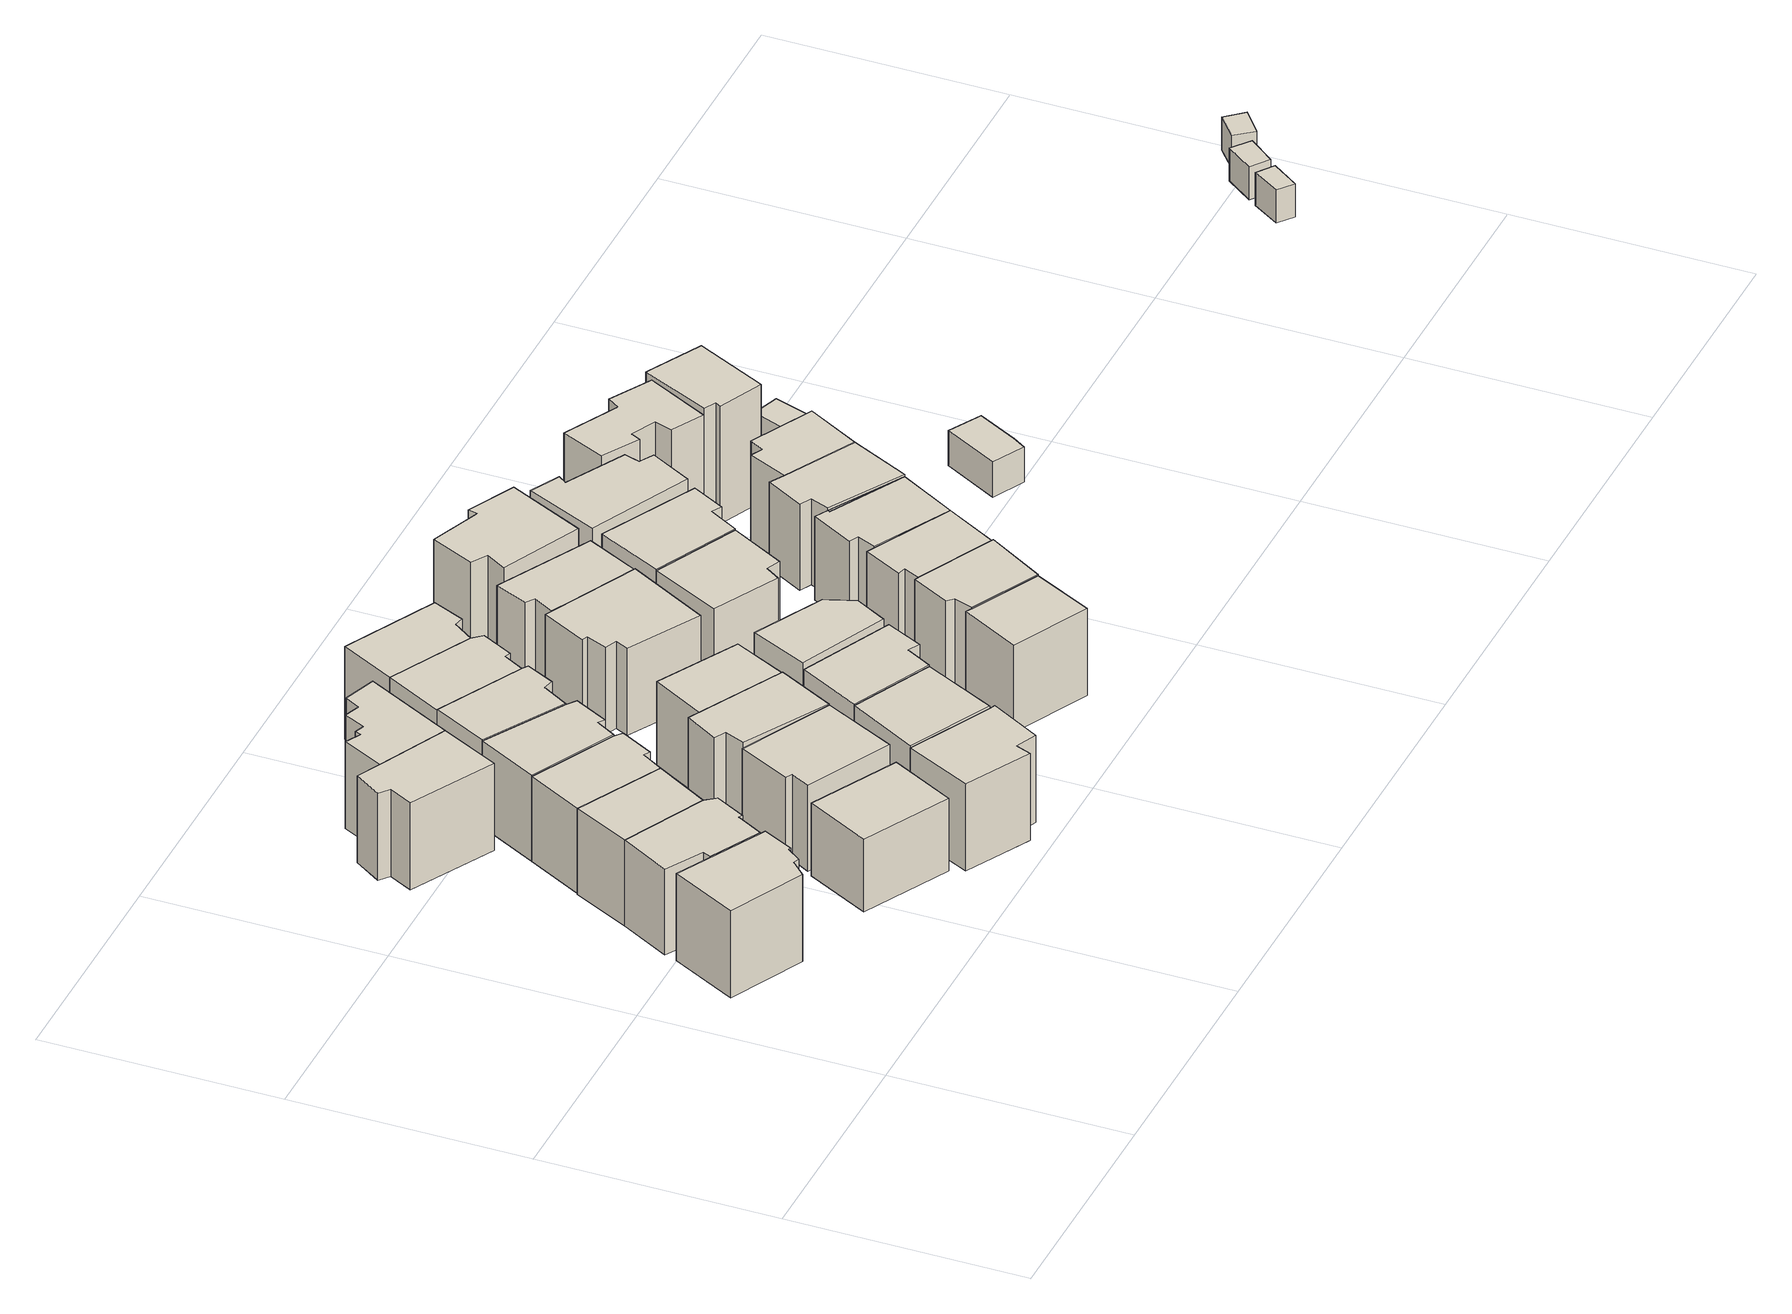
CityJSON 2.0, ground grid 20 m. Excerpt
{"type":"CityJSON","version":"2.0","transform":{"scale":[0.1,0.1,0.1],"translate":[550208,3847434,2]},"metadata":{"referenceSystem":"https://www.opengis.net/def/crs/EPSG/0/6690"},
"CityObjects":{
"building1":{"type":"Building","attributes":{"計測周辺長":28.94,"1/2500図郭":3,"区名":"東淀川区","町丁目名称":"井高野４丁目","街区番号":8,"class":"3001","usage":"411","measuredHeight":7.9,"storeysAboveGround":3,"BuildingDetailAttribute.buildingRoofEdgeArea":50.38,"BuildingDetailAttribute.buildingStructureType":"601","BuildingDetailAttribute.buildingStructureOrgType":"1","BuildingDetailAttribute.detailedUsage":"1110","BuildingDetailAttribute.specifiedBuildingCoverageRate":0.6,"BuildingDetailAttribute.surveyYear":2017,"BuildingRiverFloodingRiskAttribute.description":"1","BuildingRiverFloodingRiskAttribute.rank":"2","BuildingRiverFloodingRiskAttribute.depth":1.63,"BuildingRiverFloodingRiskAttribute.adminType":"1","BuildingRiverFloodingRiskAttribute.scale":"2","BuildingRiverFloodingRiskAttribute.duration":29.6,"BuildingIDAttribute.prefecture":"27","BuildingIDAttribute.city":"27114"},"geometry":[{"type":"Solid","lod":"1","boundaries":[[[[0,1,2,3,4,5,6,7]],[[6,8,9,7]],[[5,10,8,6]],[[4,11,10,5]],[[3,12,11,4]],[[2,13,12,3]],[[1,14,13,2]],[[0,15,14,1]],[[7,9,15,0]],[[8,10,11,12,13,14,15,9]]]]}]},
"building2":{"type":"Building","attributes":{"計測周辺長":29.72,"1/2500図郭":3,"区名":"東淀川区","町丁目名称":"井高野４丁目","街区番号":8,"class":"3001","usage":"411","measuredHeight":7.8,"storeysAboveGround":3,"BuildingDetailAttribute.buildingRoofEdgeArea":49.04,"BuildingDetailAttribute.buildingStructureType":"601","BuildingDetailAttribute.buildingStructureOrgType":"1","BuildingDetailAttribute.detailedUsage":"1110","BuildingDetailAttribute.specifiedBuildingCoverageRate":0.6,"BuildingDetailAttribute.surveyYear":2017,"BuildingRiverFloodingRiskAttribute.description":"1","BuildingRiverFloodingRiskAttribute.rank":"2","BuildingRiverFloodingRiskAttribute.depth":1.66,"BuildingRiverFloodingRiskAttribute.adminType":"1","BuildingRiverFloodingRiskAttribute.scale":"2","BuildingRiverFloodingRiskAttribute.duration":29.83,"BuildingIDAttribute.prefecture":"27","BuildingIDAttribute.city":"27114"},"geometry":[{"type":"Solid","lod":"1","boundaries":[[[[16,17,18,19,20,21,22,23,24]],[[23,25,26,24]],[[22,27,25,23]],[[21,28,27,22]],[[20,29,28,21]],[[19,30,29,20]],[[18,31,30,19]],[[17,32,31,18]],[[16,33,32,17]],[[24,26,33,16]],[[25,27,28,29,30,31,32,33,26]]]]}]},
"building3":{"type":"Building","attributes":{"計測周辺長":26.51,"1/2500図郭":3,"区名":"東淀川区","町丁目名称":"井高野４丁目","街区番号":8,"class":"3001","usage":"411","measuredHeight":7.8,"storeysAboveGround":3,"BuildingDetailAttribute.buildingRoofEdgeArea":42.14,"BuildingDetailAttribute.buildingStructureType":"601","BuildingDetailAttribute.buildingStructureOrgType":"1","BuildingDetailAttribute.detailedUsage":"1110","BuildingDetailAttribute.specifiedBuildingCoverageRate":0.6,"BuildingDetailAttribute.surveyYear":2017,"BuildingRiverFloodingRiskAttribute.description":"1","BuildingRiverFloodingRiskAttribute.rank":"2","BuildingRiverFloodingRiskAttribute.depth":1.66,"BuildingRiverFloodingRiskAttribute.adminType":"1","BuildingRiverFloodingRiskAttribute.scale":"2","BuildingRiverFloodingRiskAttribute.duration":29.83,"BuildingIDAttribute.prefecture":"27","BuildingIDAttribute.city":"27114"},"geometry":[{"type":"Solid","lod":"1","boundaries":[[[[16,24,34,35]],[[34,36,37,35]],[[24,26,36,34]],[[16,33,26,24]],[[35,37,33,16]],[[36,26,33,37]]]]}]},
"building4":{"type":"Building","attributes":{"計測周辺長":28.39,"1/2500図郭":3,"区名":"東淀川区","町丁目名称":"井高野４丁目","街区番号":8,"class":"3001","usage":"411","measuredHeight":7.9,"storeysAboveGround":3,"BuildingDetailAttribute.buildingRoofEdgeArea":46.06,"BuildingDetailAttribute.buildingStructureType":"601","BuildingDetailAttribute.buildingStructureOrgType":"1","BuildingDetailAttribute.detailedUsage":"1110","BuildingDetailAttribute.specifiedBuildingCoverageRate":0.6,"BuildingDetailAttribute.surveyYear":2017,"BuildingRiverFloodingRiskAttribute.description":"1","BuildingRiverFloodingRiskAttribute.rank":"2","BuildingRiverFloodingRiskAttribute.depth":1.66,"BuildingRiverFloodingRiskAttribute.adminType":"1","BuildingRiverFloodingRiskAttribute.scale":"2","BuildingRiverFloodingRiskAttribute.duration":28.75,"BuildingIDAttribute.prefecture":"27","BuildingIDAttribute.city":"27114"},"geometry":[{"type":"Solid","lod":"1","boundaries":[[[[38,39,40,41,42,43,44]],[[43,45,46,44]],[[42,47,45,43]],[[41,48,47,42]],[[40,49,48,41]],[[39,50,49,40]],[[38,51,50,39]],[[44,46,51,38]],[[45,47,48,49,50,51,46]]]]}]},
"building5":{"type":"Building","attributes":{"計測周辺長":28.68,"1/2500図郭":3,"区名":"東淀川区","町丁目名称":"井高野４丁目","街区番号":8,"class":"3001","usage":"411","measuredHeight":6.7,"storeysAboveGround":2,"BuildingDetailAttribute.buildingRoofEdgeArea":50.31,"BuildingDetailAttribute.buildingStructureType":"601","BuildingDetailAttribute.buildingStructureOrgType":"1","BuildingDetailAttribute.detailedUsage":"1110","BuildingDetailAttribute.specifiedBuildingCoverageRate":0.6,"BuildingDetailAttribute.surveyYear":2017,"BuildingRiverFloodingRiskAttribute.description":"1","BuildingRiverFloodingRiskAttribute.rank":"2","BuildingRiverFloodingRiskAttribute.depth":1.83,"BuildingRiverFloodingRiskAttribute.adminType":"1","BuildingRiverFloodingRiskAttribute.scale":"2","BuildingRiverFloodingRiskAttribute.duration":45.27,"BuildingIDAttribute.prefecture":"27","BuildingIDAttribute.city":"27114"},"geometry":[{"type":"Solid","lod":"1","boundaries":[[[[52,53,54,55]],[[54,56,57,55]],[[53,58,56,54]],[[52,59,58,53]],[[55,57,59,52]],[[56,58,59,57]]]]}]},
"building6":{"type":"Building","attributes":{"計測周辺長":28.97,"1/2500図郭":3,"区名":"東淀川区","町丁目名称":"井高野４丁目","街区番号":8,"class":"3001","usage":"411","measuredHeight":7.7,"storeysAboveGround":3,"BuildingDetailAttribute.buildingRoofEdgeArea":47.46,"BuildingDetailAttribute.buildingStructureType":"601","BuildingDetailAttribute.buildingStructureOrgType":"1","BuildingDetailAttribute.detailedUsage":"1110","BuildingDetailAttribute.specifiedBuildingCoverageRate":0.6,"BuildingDetailAttribute.surveyYear":2017,"BuildingRiverFloodingRiskAttribute.description":"1","BuildingRiverFloodingRiskAttribute.rank":"2","BuildingRiverFloodingRiskAttribute.depth":1.66,"BuildingRiverFloodingRiskAttribute.adminType":"1","BuildingRiverFloodingRiskAttribute.scale":"2","BuildingRiverFloodingRiskAttribute.duration":29.83,"BuildingIDAttribute.prefecture":"27","BuildingIDAttribute.city":"27114"},"geometry":[{"type":"Solid","lod":"1","boundaries":[[[[60,61,62,63,64,65,66]],[[65,36,67,66]],[[64,37,36,65]],[[63,68,37,64]],[[62,69,68,63]],[[61,70,69,62]],[[60,71,70,61]],[[66,67,71,60]],[[36,37,68,69,70,71,67]]]]}]},
"building7":{"type":"Building","attributes":{"計測周辺長":29.29,"1/2500図郭":3,"区名":"東淀川区","町丁目名称":"井高野４丁目","街区番号":8,"class":"3001","usage":"411","measuredHeight":7.8,"storeysAboveGround":3,"BuildingDetailAttribute.buildingRoofEdgeArea":42.12,"BuildingDetailAttribute.buildingStructureType":"601","BuildingDetailAttribute.buildingStructureOrgType":"1","BuildingDetailAttribute.detailedUsage":"1110","BuildingDetailAttribute.specifiedBuildingCoverageRate":0.6,"BuildingDetailAttribute.surveyYear":2017,"BuildingRiverFloodingRiskAttribute.description":"1","BuildingRiverFloodingRiskAttribute.rank":"2","BuildingRiverFloodingRiskAttribute.depth":1.66,"BuildingRiverFloodingRiskAttribute.adminType":"1","BuildingRiverFloodingRiskAttribute.scale":"2","BuildingRiverFloodingRiskAttribute.duration":28.75,"BuildingIDAttribute.prefecture":"27","BuildingIDAttribute.city":"27114"},"geometry":[{"type":"Solid","lod":"1","boundaries":[[[[44,72,73,74,75,76,77,78,79,38]],[[79,80,51,38]],[[78,81,80,79]],[[77,82,81,78]],[[76,83,82,77]],[[75,84,83,76]],[[74,85,84,75]],[[73,86,85,74]],[[72,87,86,73]],[[44,46,87,72]],[[38,51,46,44]],[[80,81,82,83,84,85,86,87,46,51]]]]}]},
"building8":{"type":"Building","attributes":{"計測周辺長":28.86,"1/2500図郭":3,"区名":"東淀川区","町丁目名称":"井高野４丁目","街区番号":8,"class":"3001","usage":"411","measuredHeight":7.8,"storeysAboveGround":3,"BuildingDetailAttribute.buildingRoofEdgeArea":47.9,"BuildingDetailAttribute.buildingStructureType":"601","BuildingDetailAttribute.buildingStructureOrgType":"1","BuildingDetailAttribute.detailedUsage":"1110","BuildingDetailAttribute.specifiedBuildingCoverageRate":0.6,"BuildingDetailAttribute.surveyYear":2017,"BuildingRiverFloodingRiskAttribute.description":"1","BuildingRiverFloodingRiskAttribute.rank":"2","BuildingRiverFloodingRiskAttribute.depth":1.66,"BuildingRiverFloodingRiskAttribute.adminType":"1","BuildingRiverFloodingRiskAttribute.scale":"2","BuildingRiverFloodingRiskAttribute.duration":28.75,"BuildingIDAttribute.prefecture":"27","BuildingIDAttribute.city":"27114"},"geometry":[{"type":"Solid","lod":"1","boundaries":[[[[88,89,90,60,66,91,92]],[[91,93,94,92]],[[66,95,93,91]],[[60,96,95,66]],[[90,97,96,60]],[[89,98,97,90]],[[88,99,98,89]],[[92,94,99,88]],[[93,95,96,97,98,99,94]]]]}]},
"building9":{"type":"Building","attributes":{"計測周辺長":31.02,"1/2500図郭":3,"区名":"東淀川区","町丁目名称":"井高野４丁目","街区番号":8,"class":"3001","usage":"411","measuredHeight":7.9,"storeysAboveGround":3,"BuildingDetailAttribute.buildingRoofEdgeArea":57.93,"BuildingDetailAttribute.buildingStructureType":"601","BuildingDetailAttribute.buildingStructureOrgType":"1","BuildingDetailAttribute.detailedUsage":"1110","BuildingDetailAttribute.specifiedBuildingCoverageRate":0.6,"BuildingDetailAttribute.surveyYear":2017,"BuildingRiverFloodingRiskAttribute.description":"1","BuildingRiverFloodingRiskAttribute.rank":"2","BuildingRiverFloodingRiskAttribute.depth":1.66,"BuildingRiverFloodingRiskAttribute.adminType":"1","BuildingRiverFloodingRiskAttribute.scale":"2","BuildingRiverFloodingRiskAttribute.duration":29.83,"BuildingIDAttribute.prefecture":"27","BuildingIDAttribute.city":"27114"},"geometry":[{"type":"Solid","lod":"1","boundaries":[[[[100,101,102,103,104,105]],[[104,106,107,105]],[[103,108,106,104]],[[102,109,108,103]],[[101,110,109,102]],[[100,111,110,101]],[[105,107,111,100]],[[106,108,109,110,111,107]]]]}]},
"building10":{"type":"Building","attributes":{"計測周辺長":28.98,"1/2500図郭":3,"区名":"東淀川区","町丁目名称":"井高野４丁目","街区番号":8,"class":"3001","usage":"411","measuredHeight":7.8,"storeysAboveGround":3,"BuildingDetailAttribute.buildingRoofEdgeArea":48.84,"BuildingDetailAttribute.buildingStructureType":"601","BuildingDetailAttribute.buildingStructureOrgType":"1","BuildingDetailAttribute.detailedUsage":"1110","BuildingDetailAttribute.specifiedBuildingCoverageRate":0.6,"BuildingDetailAttribute.surveyYear":2017,"BuildingRiverFloodingRiskAttribute.description":"1","BuildingRiverFloodingRiskAttribute.rank":"2","BuildingRiverFloodingRiskAttribute.depth":1.83,"BuildingRiverFloodingRiskAttribute.adminType":"1","BuildingRiverFloodingRiskAttribute.scale":"2","BuildingRiverFloodingRiskAttribute.duration":45.27,"BuildingIDAttribute.prefecture":"27","BuildingIDAttribute.city":"27114"},"geometry":[{"type":"Solid","lod":"1","boundaries":[[[[112,113,114,115,116,117,118]],[[117,119,120,118]],[[116,121,119,117]],[[115,122,121,116]],[[114,123,122,115]],[[113,124,123,114]],[[112,125,124,113]],[[118,120,125,112]],[[119,121,122,123,124,125,120]]]]}]},
"building11":{"type":"Building","attributes":{"計測周辺長":28.13,"1/2500図郭":3,"区名":"東淀川区","町丁目名称":"井高野４丁目","街区番号":8,"class":"3001","usage":"411","measuredHeight":7.9,"storeysAboveGround":3,"BuildingDetailAttribute.buildingRoofEdgeArea":45.59,"BuildingDetailAttribute.buildingStructureType":"601","BuildingDetailAttribute.buildingStructureOrgType":"1","BuildingDetailAttribute.detailedUsage":"1110","BuildingDetailAttribute.specifiedBuildingCoverageRate":0.6,"BuildingDetailAttribute.surveyYear":2017,"BuildingRiverFloodingRiskAttribute.description":"1","BuildingRiverFloodingRiskAttribute.rank":"2","BuildingRiverFloodingRiskAttribute.depth":1.66,"BuildingRiverFloodingRiskAttribute.adminType":"1","BuildingRiverFloodingRiskAttribute.scale":"2","BuildingRiverFloodingRiskAttribute.duration":28.75,"BuildingIDAttribute.prefecture":"27","BuildingIDAttribute.city":"27114"},"geometry":[{"type":"Solid","lod":"1","boundaries":[[[[126,127,128,129,92,91,130]],[[91,131,132,130]],[[92,133,131,91]],[[129,134,133,92]],[[128,135,134,129]],[[127,136,135,128]],[[126,137,136,127]],[[130,132,137,126]],[[131,133,134,135,136,137,132]]]]}]},
"building12":{"type":"Building","attributes":{"計測周辺長":28.77,"1/2500図郭":3,"区名":"東淀川区","町丁目名称":"井高野４丁目","街区番号":8,"class":"3001","usage":"411","measuredHeight":7.8,"storeysAboveGround":3,"BuildingDetailAttribute.buildingRoofEdgeArea":46.04,"BuildingDetailAttribute.buildingStructureType":"601","BuildingDetailAttribute.buildingStructureOrgType":"1","BuildingDetailAttribute.detailedUsage":"1110","BuildingDetailAttribute.specifiedBuildingCoverageRate":0.6,"BuildingDetailAttribute.surveyYear":2017,"BuildingRiverFloodingRiskAttribute.description":"1","BuildingRiverFloodingRiskAttribute.rank":"2","BuildingRiverFloodingRiskAttribute.depth":1.66,"BuildingRiverFloodingRiskAttribute.adminType":"1","BuildingRiverFloodingRiskAttribute.scale":"2","BuildingRiverFloodingRiskAttribute.duration":29.83,"BuildingIDAttribute.prefecture":"27","BuildingIDAttribute.city":"27114"},"geometry":[{"type":"Solid","lod":"1","boundaries":[[[[138,139,140,141,142,143]],[[142,144,145,143]],[[141,146,144,142]],[[140,147,146,141]],[[139,148,147,140]],[[138,149,148,139]],[[143,145,149,138]],[[144,146,147,148,149,145]]]]}]},
"building13":{"type":"Building","attributes":{"計測周辺長":28.63,"1/2500図郭":3,"区名":"東淀川区","町丁目名称":"井高野４丁目","街区番号":8,"class":"3001","usage":"411","measuredHeight":8,"storeysAboveGround":3,"BuildingDetailAttribute.buildingRoofEdgeArea":50.94,"BuildingDetailAttribute.buildingStructureType":"601","BuildingDetailAttribute.buildingStructureOrgType":"1","BuildingDetailAttribute.detailedUsage":"1110","BuildingDetailAttribute.specifiedBuildingCoverageRate":0.6,"BuildingDetailAttribute.surveyYear":2017,"BuildingRiverFloodingRiskAttribute.description":"1","BuildingRiverFloodingRiskAttribute.rank":"2","BuildingRiverFloodingRiskAttribute.depth":1.66,"BuildingRiverFloodingRiskAttribute.adminType":"1","BuildingRiverFloodingRiskAttribute.scale":"2","BuildingRiverFloodingRiskAttribute.duration":29.83,"BuildingIDAttribute.prefecture":"27","BuildingIDAttribute.city":"27114"},"geometry":[{"type":"Solid","lod":"1","boundaries":[[[[150,151,152,153]],[[152,154,155,153]],[[151,156,154,152]],[[150,157,156,151]],[[153,155,157,150]],[[154,156,157,155]]]]}]},
"building14":{"type":"Building","attributes":{"計測周辺長":28.33,"1/2500図郭":3,"区名":"東淀川区","町丁目名称":"井高野４丁目","街区番号":8,"class":"3001","usage":"411","measuredHeight":7.8,"storeysAboveGround":3,"BuildingDetailAttribute.buildingRoofEdgeArea":47.09,"BuildingDetailAttribute.buildingStructureType":"601","BuildingDetailAttribute.buildingStructureOrgType":"1","BuildingDetailAttribute.detailedUsage":"1110","BuildingDetailAttribute.specifiedBuildingCoverageRate":0.6,"BuildingDetailAttribute.surveyYear":2017,"BuildingRiverFloodingRiskAttribute.description":"1","BuildingRiverFloodingRiskAttribute.rank":"2","BuildingRiverFloodingRiskAttribute.depth":1.66,"BuildingRiverFloodingRiskAttribute.adminType":"1","BuildingRiverFloodingRiskAttribute.scale":"2","BuildingRiverFloodingRiskAttribute.duration":28.75,"BuildingIDAttribute.prefecture":"27","BuildingIDAttribute.city":"27114"},"geometry":[{"type":"Solid","lod":"1","boundaries":[[[[158,159,160,126,130,161,162]],[[161,163,164,162]],[[130,165,163,161]],[[126,166,165,130]],[[160,167,166,126]],[[159,168,167,160]],[[158,169,168,159]],[[162,164,169,158]],[[163,165,166,167,168,169,164]]]]}]},
"building15":{"type":"Building","attributes":{"計測周辺長":25.87,"1/2500図郭":3,"区名":"東淀川区","町丁目名称":"井高野４丁目","街区番号":8,"class":"3001","usage":"411","measuredHeight":7.6,"storeysAboveGround":3,"BuildingDetailAttribute.buildingRoofEdgeArea":39.96,"BuildingDetailAttribute.buildingStructureType":"601","BuildingDetailAttribute.buildingStructureOrgType":"1","BuildingDetailAttribute.detailedUsage":"1110","BuildingDetailAttribute.specifiedBuildingCoverageRate":0.6,"BuildingDetailAttribute.surveyYear":2017,"BuildingRiverFloodingRiskAttribute.description":"1","BuildingRiverFloodingRiskAttribute.rank":"2","BuildingRiverFloodingRiskAttribute.depth":1.66,"BuildingRiverFloodingRiskAttribute.adminType":"1","BuildingRiverFloodingRiskAttribute.scale":"2","BuildingRiverFloodingRiskAttribute.duration":29.83,"BuildingIDAttribute.prefecture":"27","BuildingIDAttribute.city":"27114"},"geometry":[{"type":"Solid","lod":"1","boundaries":[[[[170,171,172,143]],[[172,173,174,143]],[[171,175,173,172]],[[170,176,175,171]],[[143,174,176,170]],[[173,175,176,174]]]]}]},
"building16":{"type":"Building","attributes":{"計測周辺長":27.69,"1/2500図郭":3,"区名":"東淀川区","町丁目名称":"井高野４丁目","街区番号":8,"class":"3001","usage":"411","measuredHeight":8.4,"storeysAboveGround":3,"BuildingDetailAttribute.buildingRoofEdgeArea":44.2,"BuildingDetailAttribute.buildingStructureType":"601","BuildingDetailAttribute.buildingStructureOrgType":"1","BuildingDetailAttribute.detailedUsage":"1110","BuildingDetailAttribute.specifiedBuildingCoverageRate":0.6,"BuildingDetailAttribute.surveyYear":2017,"BuildingRiverFloodingRiskAttribute.description":"1","BuildingRiverFloodingRiskAttribute.rank":"2","BuildingRiverFloodingRiskAttribute.depth":1.66,"BuildingRiverFloodingRiskAttribute.adminType":"1","BuildingRiverFloodingRiskAttribute.scale":"2","BuildingRiverFloodingRiskAttribute.duration":28.75,"BuildingIDAttribute.prefecture":"27","BuildingIDAttribute.city":"27114"},"geometry":[{"type":"Solid","lod":"1","boundaries":[[[[177,178,179,180,181,182]],[[181,183,164,182]],[[180,184,183,181]],[[179,185,184,180]],[[178,186,185,179]],[[177,163,186,178]],[[182,164,163,177]],[[183,184,185,186,163,164]]]]}]},
"building17":{"type":"Building","attributes":{"計測周辺長":29.07,"1/2500図郭":3,"区名":"東淀川区","町丁目名称":"井高野４丁目","街区番号":8,"class":"3001","usage":"411","measuredHeight":8.1,"storeysAboveGround":3,"BuildingDetailAttribute.buildingRoofEdgeArea":48.25,"BuildingDetailAttribute.buildingStructureType":"601","BuildingDetailAttribute.buildingStructureOrgType":"1","BuildingDetailAttribute.detailedUsage":"1110","BuildingDetailAttribute.specifiedBuildingCoverageRate":0.6,"BuildingDetailAttribute.surveyYear":2017,"BuildingRiverFloodingRiskAttribute.description":"1","BuildingRiverFloodingRiskAttribute.rank":"2","BuildingRiverFloodingRiskAttribute.depth":1.66,"BuildingRiverFloodingRiskAttribute.adminType":"1","BuildingRiverFloodingRiskAttribute.scale":"2","BuildingRiverFloodingRiskAttribute.duration":29.83,"BuildingIDAttribute.prefecture":"27","BuildingIDAttribute.city":"27114"},"geometry":[{"type":"Solid","lod":"1","boundaries":[[[[187,188,189,190,191,192]],[[191,193,194,192]],[[190,195,193,191]],[[189,196,195,190]],[[188,197,196,189]],[[187,198,197,188]],[[192,194,198,187]],[[193,195,196,197,198,194]]]]}]},
"building18":{"type":"Building","attributes":{"計測周辺長":25.96,"1/2500図郭":3,"区名":"東淀川区","町丁目名称":"井高野４丁目","街区番号":8,"class":"3001","usage":"411","measuredHeight":8.2,"storeysAboveGround":3,"BuildingDetailAttribute.buildingRoofEdgeArea":41.5,"BuildingDetailAttribute.buildingStructureType":"601","BuildingDetailAttribute.buildingStructureOrgType":"1","BuildingDetailAttribute.detailedUsage":"1110","BuildingDetailAttribute.specifiedBuildingCoverageRate":0.6,"BuildingDetailAttribute.surveyYear":2017,"BuildingRiverFloodingRiskAttribute.description":"1","BuildingRiverFloodingRiskAttribute.rank":"2","BuildingRiverFloodingRiskAttribute.depth":1.58,"BuildingRiverFloodingRiskAttribute.adminType":"1","BuildingRiverFloodingRiskAttribute.scale":"2","BuildingRiverFloodingRiskAttribute.duration":25.12,"BuildingIDAttribute.prefecture":"27","BuildingIDAttribute.city":"27114"},"geometry":[{"type":"Solid","lod":"1","boundaries":[[[[199,200,201,202,203]],[[202,204,205,203]],[[201,206,204,202]],[[200,207,206,201]],[[199,208,207,200]],[[203,205,208,199]],[[204,206,207,208,205]]]]}]},
"building19":{"type":"Building","attributes":{"計測周辺長":32.56,"1/2500図郭":3,"区名":"東淀川区","町丁目名称":"井高野４丁目","街区番号":8,"class":"3001","usage":"411","measuredHeight":8,"storeysAboveGround":3,"BuildingDetailAttribute.buildingRoofEdgeArea":62.81,"BuildingDetailAttribute.buildingStructureType":"601","BuildingDetailAttribute.buildingStructureOrgType":"1","BuildingDetailAttribute.detailedUsage":"1110","BuildingDetailAttribute.specifiedBuildingCoverageRate":0.6,"BuildingDetailAttribute.surveyYear":2017,"BuildingRiverFloodingRiskAttribute.description":"1","BuildingRiverFloodingRiskAttribute.rank":"2","BuildingRiverFloodingRiskAttribute.depth":1.66,"BuildingRiverFloodingRiskAttribute.adminType":"1","BuildingRiverFloodingRiskAttribute.scale":"2","BuildingRiverFloodingRiskAttribute.duration":28.75,"BuildingIDAttribute.prefecture":"27","BuildingIDAttribute.city":"27114"},"geometry":[{"type":"Solid","lod":"1","boundaries":[[[[209,210,211,212,213,214,215,216]],[[215,217,218,216]],[[214,219,217,215]],[[213,220,219,214]],[[212,221,220,213]],[[211,222,221,212]],[[210,223,222,211]],[[209,224,223,210]],[[216,218,224,209]],[[217,219,220,221,222,223,224,218]]]]}]},
"building20":{"type":"Building","attributes":{"計測周辺長":25.61,"1/2500図郭":3,"区名":"東淀川区","町丁目名称":"井高野４丁目","街区番号":8,"class":"3001","usage":"411","measuredHeight":7.9,"storeysAboveGround":3,"BuildingDetailAttribute.buildingRoofEdgeArea":40.38,"BuildingDetailAttribute.buildingStructureType":"601","BuildingDetailAttribute.buildingStructureOrgType":"1","BuildingDetailAttribute.detailedUsage":"1110","BuildingDetailAttribute.specifiedBuildingCoverageRate":0.6,"BuildingDetailAttribute.surveyYear":2017,"BuildingRiverFloodingRiskAttribute.description":"1","BuildingRiverFloodingRiskAttribute.rank":"2","BuildingRiverFloodingRiskAttribute.depth":1.59,"BuildingRiverFloodingRiskAttribute.adminType":"1","BuildingRiverFloodingRiskAttribute.scale":"2","BuildingRiverFloodingRiskAttribute.duration":26.72,"BuildingIDAttribute.prefecture":"27","BuildingIDAttribute.city":"27114"},"geometry":[{"type":"Solid","lod":"1","boundaries":[[[[225,226,227,228,229]],[[228,230,231,229]],[[227,232,230,228]],[[226,233,232,227]],[[225,234,233,226]],[[229,231,234,225]],[[230,232,233,234,231]]]]}]},
"building21":{"type":"Building","attributes":{"計測周辺長":28.19,"1/2500図郭":3,"区名":"東淀川区","町丁目名称":"井高野４丁目","街区番号":8,"class":"3001","usage":"411","measuredHeight":8.5,"storeysAboveGround":3,"BuildingDetailAttribute.buildingRoofEdgeArea":43.88,"BuildingDetailAttribute.buildingStructureType":"601","BuildingDetailAttribute.buildingStructureOrgType":"1","BuildingDetailAttribute.detailedUsage":"1110","BuildingDetailAttribute.specifiedBuildingCoverageRate":0.6,"BuildingDetailAttribute.surveyYear":2017,"BuildingRiverFloodingRiskAttribute.description":"1","BuildingRiverFloodingRiskAttribute.rank":"2","BuildingRiverFloodingRiskAttribute.depth":1.66,"BuildingRiverFloodingRiskAttribute.adminType":"1","BuildingRiverFloodingRiskAttribute.scale":"2","BuildingRiverFloodingRiskAttribute.duration":28.75,"BuildingIDAttribute.prefecture":"27","BuildingIDAttribute.city":"27114"},"geometry":[{"type":"Solid","lod":"1","boundaries":[[[[235,236,237,238,239,240]],[[239,241,242,240]],[[238,243,241,239]],[[237,244,243,238]],[[236,245,244,237]],[[235,246,245,236]],[[240,242,246,235]],[[241,243,244,245,246,242]]]]}]},
"building22":{"type":"Building","attributes":{"計測周辺長":28.53,"1/2500図郭":3,"区名":"東淀川区","町丁目名称":"井高野４丁目","街区番号":8,"class":"3001","usage":"411","measuredHeight":7.8,"storeysAboveGround":3,"BuildingDetailAttribute.buildingRoofEdgeArea":49.16,"BuildingDetailAttribute.buildingStructureType":"601","BuildingDetailAttribute.buildingStructureOrgType":"1","BuildingDetailAttribute.detailedUsage":"1110","BuildingDetailAttribute.specifiedBuildingCoverageRate":0.6,"BuildingDetailAttribute.surveyYear":2017,"BuildingRiverFloodingRiskAttribute.description":"1","BuildingRiverFloodingRiskAttribute.rank":"2","BuildingRiverFloodingRiskAttribute.depth":1.58,"BuildingRiverFloodingRiskAttribute.adminType":"1","BuildingRiverFloodingRiskAttribute.scale":"2","BuildingRiverFloodingRiskAttribute.duration":25.12,"BuildingIDAttribute.prefecture":"27","BuildingIDAttribute.city":"27114"},"geometry":[{"type":"Solid","lod":"1","boundaries":[[[[247,248,249,250,251,252]],[[251,253,254,252]],[[250,255,253,251]],[[249,256,255,250]],[[248,257,256,249]],[[247,258,257,248]],[[252,254,258,247]],[[253,255,256,257,258,254]]]]}]},
"building23":{"type":"Building","attributes":{"計測周辺長":25.92,"1/2500図郭":3,"区名":"東淀川区","町丁目名称":"井高野４丁目","街区番号":8,"class":"3001","usage":"411","measuredHeight":7.9,"storeysAboveGround":3,"BuildingDetailAttribute.buildingRoofEdgeArea":40.89,"BuildingDetailAttribute.buildingStructureType":"601","BuildingDetailAttribute.buildingStructureOrgType":"1","BuildingDetailAttribute.detailedUsage":"1110","BuildingDetailAttribute.specifiedBuildingCoverageRate":0.6,"BuildingDetailAttribute.surveyYear":2017,"BuildingRiverFloodingRiskAttribute.description":"1","BuildingRiverFloodingRiskAttribute.rank":"2","BuildingRiverFloodingRiskAttribute.depth":1.58,"BuildingRiverFloodingRiskAttribute.adminType":"1","BuildingRiverFloodingRiskAttribute.scale":"2","BuildingRiverFloodingRiskAttribute.duration":25.12,"BuildingIDAttribute.prefecture":"27","BuildingIDAttribute.city":"27114"},"geometry":[{"type":"Solid","lod":"1","boundaries":[[[[259,260,261,262,263,264,265]],[[264,266,267,265]],[[263,268,266,264]],[[262,269,268,263]],[[261,270,269,262]],[[260,271,270,261]],[[259,272,271,260]],[[265,267,272,259]],[[266,268,269,270,271,272,267]]]]}]},
"building24":{"type":"Building","attributes":{"計測周辺長":32.23,"1/2500図郭":3,"区名":"東淀川区","町丁目名称":"井高野４丁目","街区番号":8,"class":"3001","usage":"411","measuredHeight":11.4,"storeysAboveGround":3,"BuildingDetailAttribute.buildingRoofEdgeArea":57.91,"BuildingDetailAttribute.buildingStructureType":"601","BuildingDetailAttribute.buildingStructureOrgType":"1","BuildingDetailAttribute.detailedUsage":"1110","BuildingDetailAttribute.specifiedBuildingCoverageRate":0.6,"BuildingDetailAttribute.surveyYear":2017,"BuildingRiverFloodingRiskAttribute.description":"1","BuildingRiverFloodingRiskAttribute.rank":"2","BuildingRiverFloodingRiskAttribute.depth":2.81,"BuildingRiverFloodingRiskAttribute.adminType":"1","BuildingRiverFloodingRiskAttribute.scale":"2","BuildingRiverFloodingRiskAttribute.duration":100.57,"BuildingIDAttribute.prefecture":"27","BuildingIDAttribute.city":"27114"},"geometry":[{"type":"Solid","lod":"1","boundaries":[[[[273,274,275,276,277,278,279,280]],[[279,281,282,280]],[[278,283,281,279]],[[277,284,283,278]],[[276,285,284,277]],[[275,286,285,276]],[[274,287,286,275]],[[273,288,287,274]],[[280,282,288,273]],[[281,283,284,285,286,287,288,282]]]]}]},
"building25":{"type":"Building","attributes":{"計測周辺長":29.98,"1/2500図郭":3,"区名":"東淀川区","町丁目名称":"井高野４丁目","街区番号":8,"class":"3001","usage":"411","measuredHeight":8.2,"storeysAboveGround":3,"BuildingDetailAttribute.buildingRoofEdgeArea":51.31,"BuildingDetailAttribute.buildingStructureType":"601","BuildingDetailAttribute.buildingStructureOrgType":"1","BuildingDetailAttribute.detailedUsage":"1110","BuildingDetailAttribute.specifiedBuildingCoverageRate":0.6,"BuildingDetailAttribute.surveyYear":2017,"BuildingRiverFloodingRiskAttribute.description":"1","BuildingRiverFloodingRiskAttribute.rank":"2","BuildingRiverFloodingRiskAttribute.depth":2.81,"BuildingRiverFloodingRiskAttribute.adminType":"1","BuildingRiverFloodingRiskAttribute.scale":"2","BuildingRiverFloodingRiskAttribute.duration":100.57,"BuildingIDAttribute.prefecture":"27","BuildingIDAttribute.city":"27114"},"geometry":[{"type":"Solid","lod":"1","boundaries":[[[[289,290,291,292,293,294]],[[293,295,296,294]],[[292,297,295,293]],[[291,298,297,292]],[[290,299,298,291]],[[289,300,299,290]],[[294,296,300,289]],[[295,297,298,299,300,296]]]]}]},
"building26":{"type":"Building","attributes":{"計測周辺長":26.74,"1/2500図郭":3,"区名":"東淀川区","町丁目名称":"井高野４丁目","街区番号":8,"class":"3001","usage":"411","measuredHeight":7.7,"storeysAboveGround":3,"BuildingDetailAttribute.buildingRoofEdgeArea":40.97,"BuildingDetailAttribute.buildingStructureType":"601","BuildingDetailAttribute.buildingStructureOrgType":"1","BuildingDetailAttribute.detailedUsage":"1110","BuildingDetailAttribute.specifiedBuildingCoverageRate":0.6,"BuildingDetailAttribute.surveyYear":2017,"BuildingRiverFloodingRiskAttribute.description":"1","BuildingRiverFloodingRiskAttribute.rank":"2","BuildingRiverFloodingRiskAttribute.depth":1.58,"BuildingRiverFloodingRiskAttribute.adminType":"1","BuildingRiverFloodingRiskAttribute.scale":"2","BuildingRiverFloodingRiskAttribute.duration":25.12,"BuildingIDAttribute.prefecture":"27","BuildingIDAttribute.city":"27114"},"geometry":[{"type":"Solid","lod":"1","boundaries":[[[[259,265,301,302,303,304]],[[303,305,306,304]],[[302,307,305,303]],[[301,308,307,302]],[[265,309,308,301]],[[259,310,309,265]],[[304,306,310,259]],[[305,307,308,309,310,306]]]]}]},
"building27":{"type":"Building","attributes":{"計測周辺長":27.88,"1/2500図郭":3,"区名":"東淀川区","町丁目名称":"井高野４丁目","街区番号":8,"class":"3001","usage":"411","measuredHeight":7.6,"storeysAboveGround":3,"BuildingDetailAttribute.buildingRoofEdgeArea":45.67,"BuildingDetailAttribute.buildingStructureType":"601","BuildingDetailAttribute.buildingStructureOrgType":"1","BuildingDetailAttribute.detailedUsage":"1110","BuildingDetailAttribute.specifiedBuildingCoverageRate":0.6,"BuildingDetailAttribute.surveyYear":2017,"BuildingRiverFloodingRiskAttribute.description":"1","BuildingRiverFloodingRiskAttribute.rank":"2","BuildingRiverFloodingRiskAttribute.depth":1.58,"BuildingRiverFloodingRiskAttribute.adminType":"1","BuildingRiverFloodingRiskAttribute.scale":"2","BuildingRiverFloodingRiskAttribute.duration":25.12,"BuildingIDAttribute.prefecture":"27","BuildingIDAttribute.city":"27114"},"geometry":[{"type":"Solid","lod":"1","boundaries":[[[[311,312,313,314,315,316,317,318]],[[317,319,320,318]],[[316,321,319,317]],[[315,322,321,316]],[[314,323,322,315]],[[313,306,323,314]],[[312,324,306,313]],[[311,325,324,312]],[[318,320,325,311]],[[319,321,322,323,306,324,325,320]]]]}]},
"building28":{"type":"Building","attributes":{"計測周辺長":32.34,"1/2500図郭":3,"区名":"東淀川区","町丁目名称":"井高野４丁目","街区番号":8,"class":"3001","usage":"411","measuredHeight":10.3,"storeysAboveGround":3,"BuildingDetailAttribute.buildingRoofEdgeArea":54.91,"BuildingDetailAttribute.buildingStructureType":"601","BuildingDetailAttribute.buildingStructureOrgType":"1","BuildingDetailAttribute.detailedUsage":"1110","BuildingDetailAttribute.specifiedBuildingCoverageRate":0.6,"BuildingDetailAttribute.surveyYear":2017,"BuildingRiverFloodingRiskAttribute.description":"1","BuildingRiverFloodingRiskAttribute.rank":"2","BuildingRiverFloodingRiskAttribute.depth":2.81,"BuildingRiverFloodingRiskAttribute.adminType":"1","BuildingRiverFloodingRiskAttribute.scale":"2","BuildingRiverFloodingRiskAttribute.duration":100.57,"BuildingIDAttribute.prefecture":"27","BuildingIDAttribute.city":"27114"},"geometry":[{"type":"Solid","lod":"1","boundaries":[[[[326,327,328,329,330,331,332,333]],[[332,334,335,333]],[[331,336,334,332]],[[330,337,336,331]],[[329,338,337,330]],[[328,339,338,329]],[[327,340,339,328]],[[326,341,340,327]],[[333,335,341,326]],[[334,336,337,338,339,340,341,335]]]]}]},
"building29":{"type":"Building","attributes":{"class":"3001","measuredHeight":7.6,"BuildingDetailAttribute.specifiedBuildingCoverageRate":0.6,"BuildingDetailAttribute.surveyYear":2017,"BuildingRiverFloodingRiskAttribute.description":"1","BuildingRiverFloodingRiskAttribute.rank":"2","BuildingRiverFloodingRiskAttribute.depth":1.58,"BuildingRiverFloodingRiskAttribute.adminType":"1","BuildingRiverFloodingRiskAttribute.scale":"2","BuildingRiverFloodingRiskAttribute.duration":25.12,"BuildingIDAttribute.prefecture":"27","BuildingIDAttribute.city":"27114"},"geometry":[{"type":"Solid","lod":"1","boundaries":[[[[311,318,312]],[[318,320,324,312]],[[311,325,320,318]],[[312,324,325,311]],[[320,325,324]]]]}]},
"building30":{"type":"Building","attributes":{"計測周辺長":27.62,"1/2500図郭":3,"区名":"東淀川区","町丁目名称":"井高野４丁目","街区番号":8,"class":"3001","usage":"411","measuredHeight":7.8,"storeysAboveGround":3,"BuildingDetailAttribute.buildingRoofEdgeArea":43.76,"BuildingDetailAttribute.buildingStructureType":"601","BuildingDetailAttribute.buildingStructureOrgType":"1","BuildingDetailAttribute.detailedUsage":"1110","BuildingDetailAttribute.specifiedBuildingCoverageRate":0.6,"BuildingDetailAttribute.surveyYear":2017,"BuildingRiverFloodingRiskAttribute.description":"1","BuildingRiverFloodingRiskAttribute.rank":"2","BuildingRiverFloodingRiskAttribute.depth":1.58,"BuildingRiverFloodingRiskAttribute.adminType":"1","BuildingRiverFloodingRiskAttribute.scale":"2","BuildingRiverFloodingRiskAttribute.duration":25.12,"BuildingIDAttribute.prefecture":"27","BuildingIDAttribute.city":"27114"},"geometry":[{"type":"Solid","lod":"1","boundaries":[[[[342,312,318,343,344,345,346]],[[345,347,348,346]],[[344,349,347,345]],[[343,350,349,344]],[[318,351,350,343]],[[312,352,351,318]],[[342,353,352,312]],[[346,348,353,342]],[[347,349,350,351,352,353,348]]]]}]},
"building31":{"type":"Building","attributes":{"計測周辺長":24,"1/2500図郭":3,"区名":"東淀川区","町丁目名称":"井高野４丁目","街区番号":8,"class":"3001","usage":"411","measuredHeight":8,"storeysAboveGround":3,"BuildingDetailAttribute.buildingRoofEdgeArea":33.82,"BuildingDetailAttribute.buildingStructureType":"601","BuildingDetailAttribute.buildingStructureOrgType":"1","BuildingDetailAttribute.detailedUsage":"1110","BuildingDetailAttribute.specifiedBuildingCoverageRate":0.6,"BuildingDetailAttribute.surveyYear":2017,"BuildingRiverFloodingRiskAttribute.description":"1","BuildingRiverFloodingRiskAttribute.rank":"2","BuildingRiverFloodingRiskAttribute.depth":1.58,"BuildingRiverFloodingRiskAttribute.adminType":"1","BuildingRiverFloodingRiskAttribute.scale":"2","BuildingRiverFloodingRiskAttribute.duration":25.12,"BuildingIDAttribute.prefecture":"27","BuildingIDAttribute.city":"27114"},"geometry":[{"type":"Solid","lod":"1","boundaries":[[[[354,355,356,357,358,359]],[[358,360,353,359]],[[357,361,360,358]],[[356,362,361,357]],[[355,363,362,356]],[[354,348,363,355]],[[359,353,348,354]],[[360,361,362,363,348,353]]]]}]},
"building32":{"type":"Building","attributes":{"計測周辺長":31.82,"1/2500図郭":3,"区名":"東淀川区","町丁目名称":"井高野４丁目","街区番号":8,"class":"3001","usage":"411","measuredHeight":11,"storeysAboveGround":3,"BuildingDetailAttribute.buildingRoofEdgeArea":43.38,"BuildingDetailAttribute.buildingStructureType":"601","BuildingDetailAttribute.buildingStructureOrgType":"1","BuildingDetailAttribute.detailedUsage":"1110","BuildingDetailAttribute.specifiedBuildingCoverageRate":0.6,"BuildingDetailAttribute.surveyYear":2017,"BuildingRiverFloodingRiskAttribute.description":"1","BuildingRiverFloodingRiskAttribute.rank":"2","BuildingRiverFloodingRiskAttribute.depth":2.81,"BuildingRiverFloodingRiskAttribute.adminType":"1","BuildingRiverFloodingRiskAttribute.scale":"2","BuildingRiverFloodingRiskAttribute.duration":100.57,"BuildingIDAttribute.prefecture":"27","BuildingIDAttribute.city":"27114"},"geometry":[{"type":"Solid","lod":"1","boundaries":[[[[364,365,366,367,368,369,370,371,372,373]],[[372,374,375,373]],[[371,376,374,372]],[[370,377,376,371]],[[369,378,377,370]],[[368,379,378,369]],[[367,380,379,368]],[[366,381,380,367]],[[365,382,381,366]],[[364,383,382,365]],[[373,375,383,364]],[[374,376,377,378,379,380,381,382,383,375]]]]}]},
"building33":{"type":"Building","attributes":{"計測周辺長":24.26,"1/2500図郭":3,"区名":"東淀川区","町丁目名称":"井高野４丁目","街区番号":8,"class":"3001","usage":"411","measuredHeight":10.8,"storeysAboveGround":3,"BuildingDetailAttribute.buildingRoofEdgeArea":35.63,"BuildingDetailAttribute.buildingStructureType":"601","BuildingDetailAttribute.buildingStructureOrgType":"1","BuildingDetailAttribute.detailedUsage":"1110","BuildingDetailAttribute.specifiedBuildingCoverageRate":0.6,"BuildingDetailAttribute.surveyYear":2017,"BuildingRiverFloodingRiskAttribute.description":"1","BuildingRiverFloodingRiskAttribute.rank":"2","BuildingRiverFloodingRiskAttribute.depth":2.81,"BuildingRiverFloodingRiskAttribute.adminType":"1","BuildingRiverFloodingRiskAttribute.scale":"2","BuildingRiverFloodingRiskAttribute.duration":100.57,"BuildingIDAttribute.prefecture":"27","BuildingIDAttribute.city":"27114"},"geometry":[{"type":"Solid","lod":"1","boundaries":[[[[384,385,386,387,388,389]],[[388,390,391,389]],[[387,392,390,388]],[[386,393,392,387]],[[385,394,393,386]],[[384,395,394,385]],[[389,391,395,384]],[[390,392,393,394,395,391]]]]}]},
"building34":{"type":"Building","attributes":{"計測周辺長":16.52,"1/2500図郭":3,"区名":"東淀川区","町丁目名称":"井高野４丁目","街区番号":8,"class":"3001","usage":"412","measuredHeight":3.2,"storeysAboveGround":1,"BuildingDetailAttribute.buildingRoofEdgeArea":16.1,"BuildingDetailAttribute.buildingStructureType":"610","BuildingDetailAttribute.buildingStructureOrgType":"2","BuildingDetailAttribute.detailedUsage":"1130","BuildingDetailAttribute.specifiedBuildingCoverageRate":0.6,"BuildingDetailAttribute.surveyYear":2017,"BuildingRiverFloodingRiskAttribute.description":"1","BuildingRiverFloodingRiskAttribute.rank":"2","BuildingRiverFloodingRiskAttribute.depth":1.9,"BuildingRiverFloodingRiskAttribute.adminType":"1","BuildingRiverFloodingRiskAttribute.scale":"2","BuildingRiverFloodingRiskAttribute.duration":46.58,"BuildingIDAttribute.prefecture":"27","BuildingIDAttribute.city":"27114"},"geometry":[{"type":"Solid","lod":"1","boundaries":[[[[396,397,398,399,400]],[[399,401,402,400]],[[398,403,401,399]],[[397,404,403,398]],[[396,405,404,397]],[[400,402,405,396]],[[401,403,404,405,402]]]]}]},
"building35":{"type":"Building","attributes":{"class":"3001","BuildingDetailAttribute.specifiedBuildingCoverageRate":0.6,"BuildingDetailAttribute.surveyYear":2017,"BuildingRiverFloodingRiskAttribute.description":"1","BuildingRiverFloodingRiskAttribute.rank":"2","BuildingRiverFloodingRiskAttribute.depth":2.35,"BuildingRiverFloodingRiskAttribute.adminType":"1","BuildingRiverFloodingRiskAttribute.scale":"2","BuildingRiverFloodingRiskAttribute.duration":92.35,"BuildingIDAttribute.prefecture":"27","BuildingIDAttribute.city":"27114"},"geometry":[{"type":"Solid","lod":"1","boundaries":[[[[406,407,408,409]],[[408,410,411,409]],[[407,412,410,408]],[[406,413,412,407]],[[409,411,413,406]],[[410,412,413,411]]]]}]},
"building36":{"type":"Building","attributes":{"class":"3001","BuildingDetailAttribute.specifiedBuildingCoverageRate":0.6,"BuildingDetailAttribute.surveyYear":2017,"BuildingRiverFloodingRiskAttribute.description":"1","BuildingRiverFloodingRiskAttribute.rank":"2","BuildingRiverFloodingRiskAttribute.depth":2.28,"BuildingRiverFloodingRiskAttribute.adminType":"1","BuildingRiverFloodingRiskAttribute.scale":"2","BuildingRiverFloodingRiskAttribute.duration":86.72,"BuildingIDAttribute.prefecture":"27","BuildingIDAttribute.city":"27114"},"geometry":[{"type":"Solid","lod":"1","boundaries":[[[[414,415,416,417]],[[416,418,419,417]],[[415,420,418,416]],[[414,421,420,415]],[[417,419,421,414]],[[418,420,421,419]]]]}]},
"building37":{"type":"Building","attributes":{"class":"3001","BuildingDetailAttribute.specifiedBuildingCoverageRate":0.6,"BuildingDetailAttribute.surveyYear":2017,"BuildingRiverFloodingRiskAttribute.description":"1","BuildingRiverFloodingRiskAttribute.rank":"2","BuildingRiverFloodingRiskAttribute.depth":2.28,"BuildingRiverFloodingRiskAttribute.adminType":"1","BuildingRiverFloodingRiskAttribute.scale":"2","BuildingRiverFloodingRiskAttribute.duration":86.72,"BuildingIDAttribute.prefecture":"27","BuildingIDAttribute.city":"27114"},"geometry":[{"type":"Solid","lod":"1","boundaries":[[[[422,423,424,425]],[[424,426,427,425]],[[423,428,426,424]],[[422,429,428,423]],[[425,427,429,422]],[[426,428,429,427]]]]}]},
"building38":{"type":"Building","attributes":{"class":"3001","BuildingDetailAttribute.specifiedBuildingCoverageRate":0.6,"BuildingDetailAttribute.surveyYear":2017,"BuildingRiverFloodingRiskAttribute.description":"1","BuildingRiverFloodingRiskAttribute.rank":"2","BuildingRiverFloodingRiskAttribute.depth":2.28,"BuildingRiverFloodingRiskAttribute.adminType":"1","BuildingRiverFloodingRiskAttribute.scale":"2","BuildingRiverFloodingRiskAttribute.duration":86.72,"BuildingIDAttribute.prefecture":"27","BuildingIDAttribute.city":"27114"},"geometry":[{"type":"Solid","lod":"1","boundaries":[[[[430,431,432,433]],[[432,434,435,433]],[[431,436,434,432]],[[430,437,436,431]],[[433,435,437,430]],[[434,436,437,435]]]]}]}
},
"vertices":[
[6,127,37],[35,183,37],[111,143,37],[98,117,37],[96,118,37],[87,106,37],[82,108,37],[70,96,37],[82,108,116],[70,96,116],[87,106,116],[96,118,116],[98,117,116],[111,143,116],[35,183,116],[6,127,116],
[130,201,38],[137,192,38],[123,166,38],[120,168,38],[108,146,38],[65,168,38],[68,175,38],[37,193,38],[60,235,38],[37,193,116],[60,235,116],[68,175,116],[65,168,116],[108,146,116],[120,168,116],[123,166,116],[137,192,116],[130,201,116],
[84,283,38],[156,246,38],[84,283,116],[156,246,116],
[134,410,41],[109,360,41],[38,398,41],[48,418,41],[40,425,41],[55,448,41],[75,438,41],[55,448,120],[75,438,120],[40,425,120],[48,418,120],[38,398,120],[109,360,120],[134,410,120],
[145,78,38],[173,132,38],[246,94,38],[218,40,38],[246,94,104],[218,40,104],[173,132,104],[145,78,104],
[181,294,39],[187,289,39],[172,261,39],[167,264,39],[156,246,39],[84,283,39],[109,330,39],[109,330,116],[167,264,116],[172,261,116],[187,289,116],[181,294,116],
[92,473,41],[105,466,41],[107,471,41],[115,468,41],[124,486,41],[137,481,41],[144,494,41],[172,484,41],[172,484,120],[144,494,120],[137,481,120],[124,486,120],[115,468,120],[107,471,120],[105,466,120],[92,473,120],
[211,336,39],[196,307,39],[191,311,39],[136,381,39],[203,342,39],[136,381,117],[203,342,117],[109,330,117],[181,294,117],[191,311,117],[196,307,117],[211,336,117],
[176,136,39],[185,152,39],[179,155,39],[201,199,39],[278,161,39],[248,100,39],[278,161,117],[248,100,117],[201,199,117],[179,155,117],[185,152,117],[176,136,117],
[326,48,37],[302,5,37],[284,13,37],[279,0,37],[224,29,37],[251,85,37],[321,50,37],[251,85,116],[321,50,116],[224,29,116],[279,0,116],[284,13,116],[302,5,116],[326,48,116],
[233,389,39],[237,386,39],[225,362,39],[216,364,39],[159,427,39],[136,381,118],[159,427,118],[203,342,118],[216,364,118],[225,362,118],[237,386,118],[233,389,118],
[280,162,39],[210,202,39],[217,219,39],[207,224,39],[224,252,39],[305,210,39],[224,252,116],[305,210,116],[207,224,116],[217,219,116],[210,202,116],[280,162,116],
[351,111,38],[321,50,38],[251,85,38],[283,143,38],[251,85,118],[283,143,118],[321,50,118],[351,111,118],
[262,432,39],[248,405,39],[243,407,39],[185,476,39],[255,440,39],[185,476,117],[255,440,117],[159,427,117],[233,389,117],[243,407,117],[248,405,117],[262,432,117],
[234,247,39],[259,292,39],[327,255,39],[327,255,115],[305,210,115],[259,292,115],[234,247,115],
[185,476,33],[209,522,33],[287,482,33],[275,455,33],[267,457,33],[255,440,33],[267,457,117],[275,455,117],[287,482,117],[209,522,117],
[283,143,39],[310,195,39],[388,159,39],[373,128,39],[363,133,39],[351,111,39],[363,133,119],[351,111,119],[373,128,119],[388,159,119],[310,195,119],[283,143,119],
[315,198,39],[337,246,39],[396,216,39],[405,191,39],[390,164,39],[405,191,121],[390,164,121],[396,216,121],[337,246,121],[315,198,121],
[346,293,39],[286,327,39],[291,338,39],[281,342,39],[288,360,39],[283,362,39],[303,400,39],[383,361,39],[303,400,118],[383,361,118],[283,362,118],[288,360,118],[281,342,118],[291,338,118],[286,327,118],[346,293,118],
[491,82,38],[466,32,38],[401,64,38],[428,114,38],[433,111,38],[428,114,117],[433,111,117],[401,64,117],[466,32,117],[491,82,117],
[310,398,32],[320,415,32],[313,420,32],[325,448,32],[405,406,32],[383,361,32],[405,406,117],[383,361,117],[325,448,117],[313,420,117],[320,415,117],[310,398,117],
[459,312,40],[434,266,40],[422,271,40],[414,259,40],[359,288,40],[388,346,40],[359,288,117],[388,346,117],[414,259,117],[422,271,117],[434,266,117],[459,312,117],
[520,130,39],[491,82,39],[433,111,39],[438,127,39],[433,132,39],[450,164,39],[455,162,39],[450,164,118],[455,162,118],[433,132,118],[438,127,118],[433,111,118],[491,82,118],[520,130,118],
[345,451,5],[355,468,5],[342,476,5],[359,513,5],[402,496,5],[404,504,5],[444,484,5],[413,419,5],[444,484,119],[413,419,119],[404,504,119],[402,496,119],[359,513,119],[342,476,119],[355,468,119],[345,451,119],
[388,346,36],[415,401,36],[496,360,36],[481,332,36],[473,337,36],[459,312,36],[473,337,118],[459,312,118],[481,332,118],[496,360,118],[415,401,118],[388,346,118],
[462,177,39],[455,179,39],[472,212,39],[545,175,39],[472,212,116],[545,175,116],[455,179,116],[462,177,116],[455,162,116],[520,130,116],
[509,257,40],[572,223,40],[545,175,40],[480,209,40],[487,225,40],[479,229,40],[499,265,40],[510,259,40],[499,265,116],[510,259,116],[479,229,116],[487,225,116],[480,209,116],[572,223,116],[509,257,116],
[420,411,14],[447,472,14],[472,459,14],[467,452,14],[517,425,14],[513,412,14],[525,405,14],[506,370,14],[525,405,117],[506,370,117],[513,412,117],[517,425,117],[467,452,117],[472,459,117],[447,472,117],[420,411,117],
[596,273,40],[516,275,40],[506,280,40],[524,312,40],[536,305,40],[524,312,118],[536,305,118],[506,280,118],[516,275,118],[510,259,118],[572,223,118],[596,273,118],
[536,305,38],[551,338,38],[561,333,38],[568,345,38],[621,318,38],[596,273,38],[621,318,118],[568,345,118],[561,333,118],[551,338,118],
[558,405,7],[563,420,7],[542,430,7],[538,422,7],[507,440,7],[524,477,7],[570,453,7],[577,463,7],[612,443,7],[585,390,7],[612,443,118],[585,390,118],[577,463,118],[570,453,118],[524,477,118],[507,440,118],[538,422,118],[542,430,118],[563,420,118],[558,405,118],
[600,383,11],[603,388,11],[593,393,11],[620,451,11],[667,426,11],[638,366,11],[667,426,118],[638,366,118],[620,451,118],[593,393,118],[603,388,118],[600,383,118],
[704,182,36],[677,196,36],[702,242,36],[729,227,36],[711,193,36],[729,227,68],[711,193,68],[702,242,68],[677,196,68],[704,182,68],
[679,364,21],[690,393,21],[713,385,21],[703,355,21],[713,385,51],[703,355,51],[690,393,51],[679,364,51],
[1085,138,35],[1100,161,35],[1114,151,35],[1098,128,35],[1114,151,65],[1098,128,65],[1100,161,65],[1085,138,65],
[1105,168,35],[1122,191,35],[1137,179,35],[1120,157,35],[1137,179,65],[1120,157,65],[1122,191,65],[1105,168,65],
[1136,195,36],[1155,211,36],[1168,196,36],[1148,180,36],[1168,196,66],[1148,180,66],[1155,211,66],[1136,195,66]
]}
